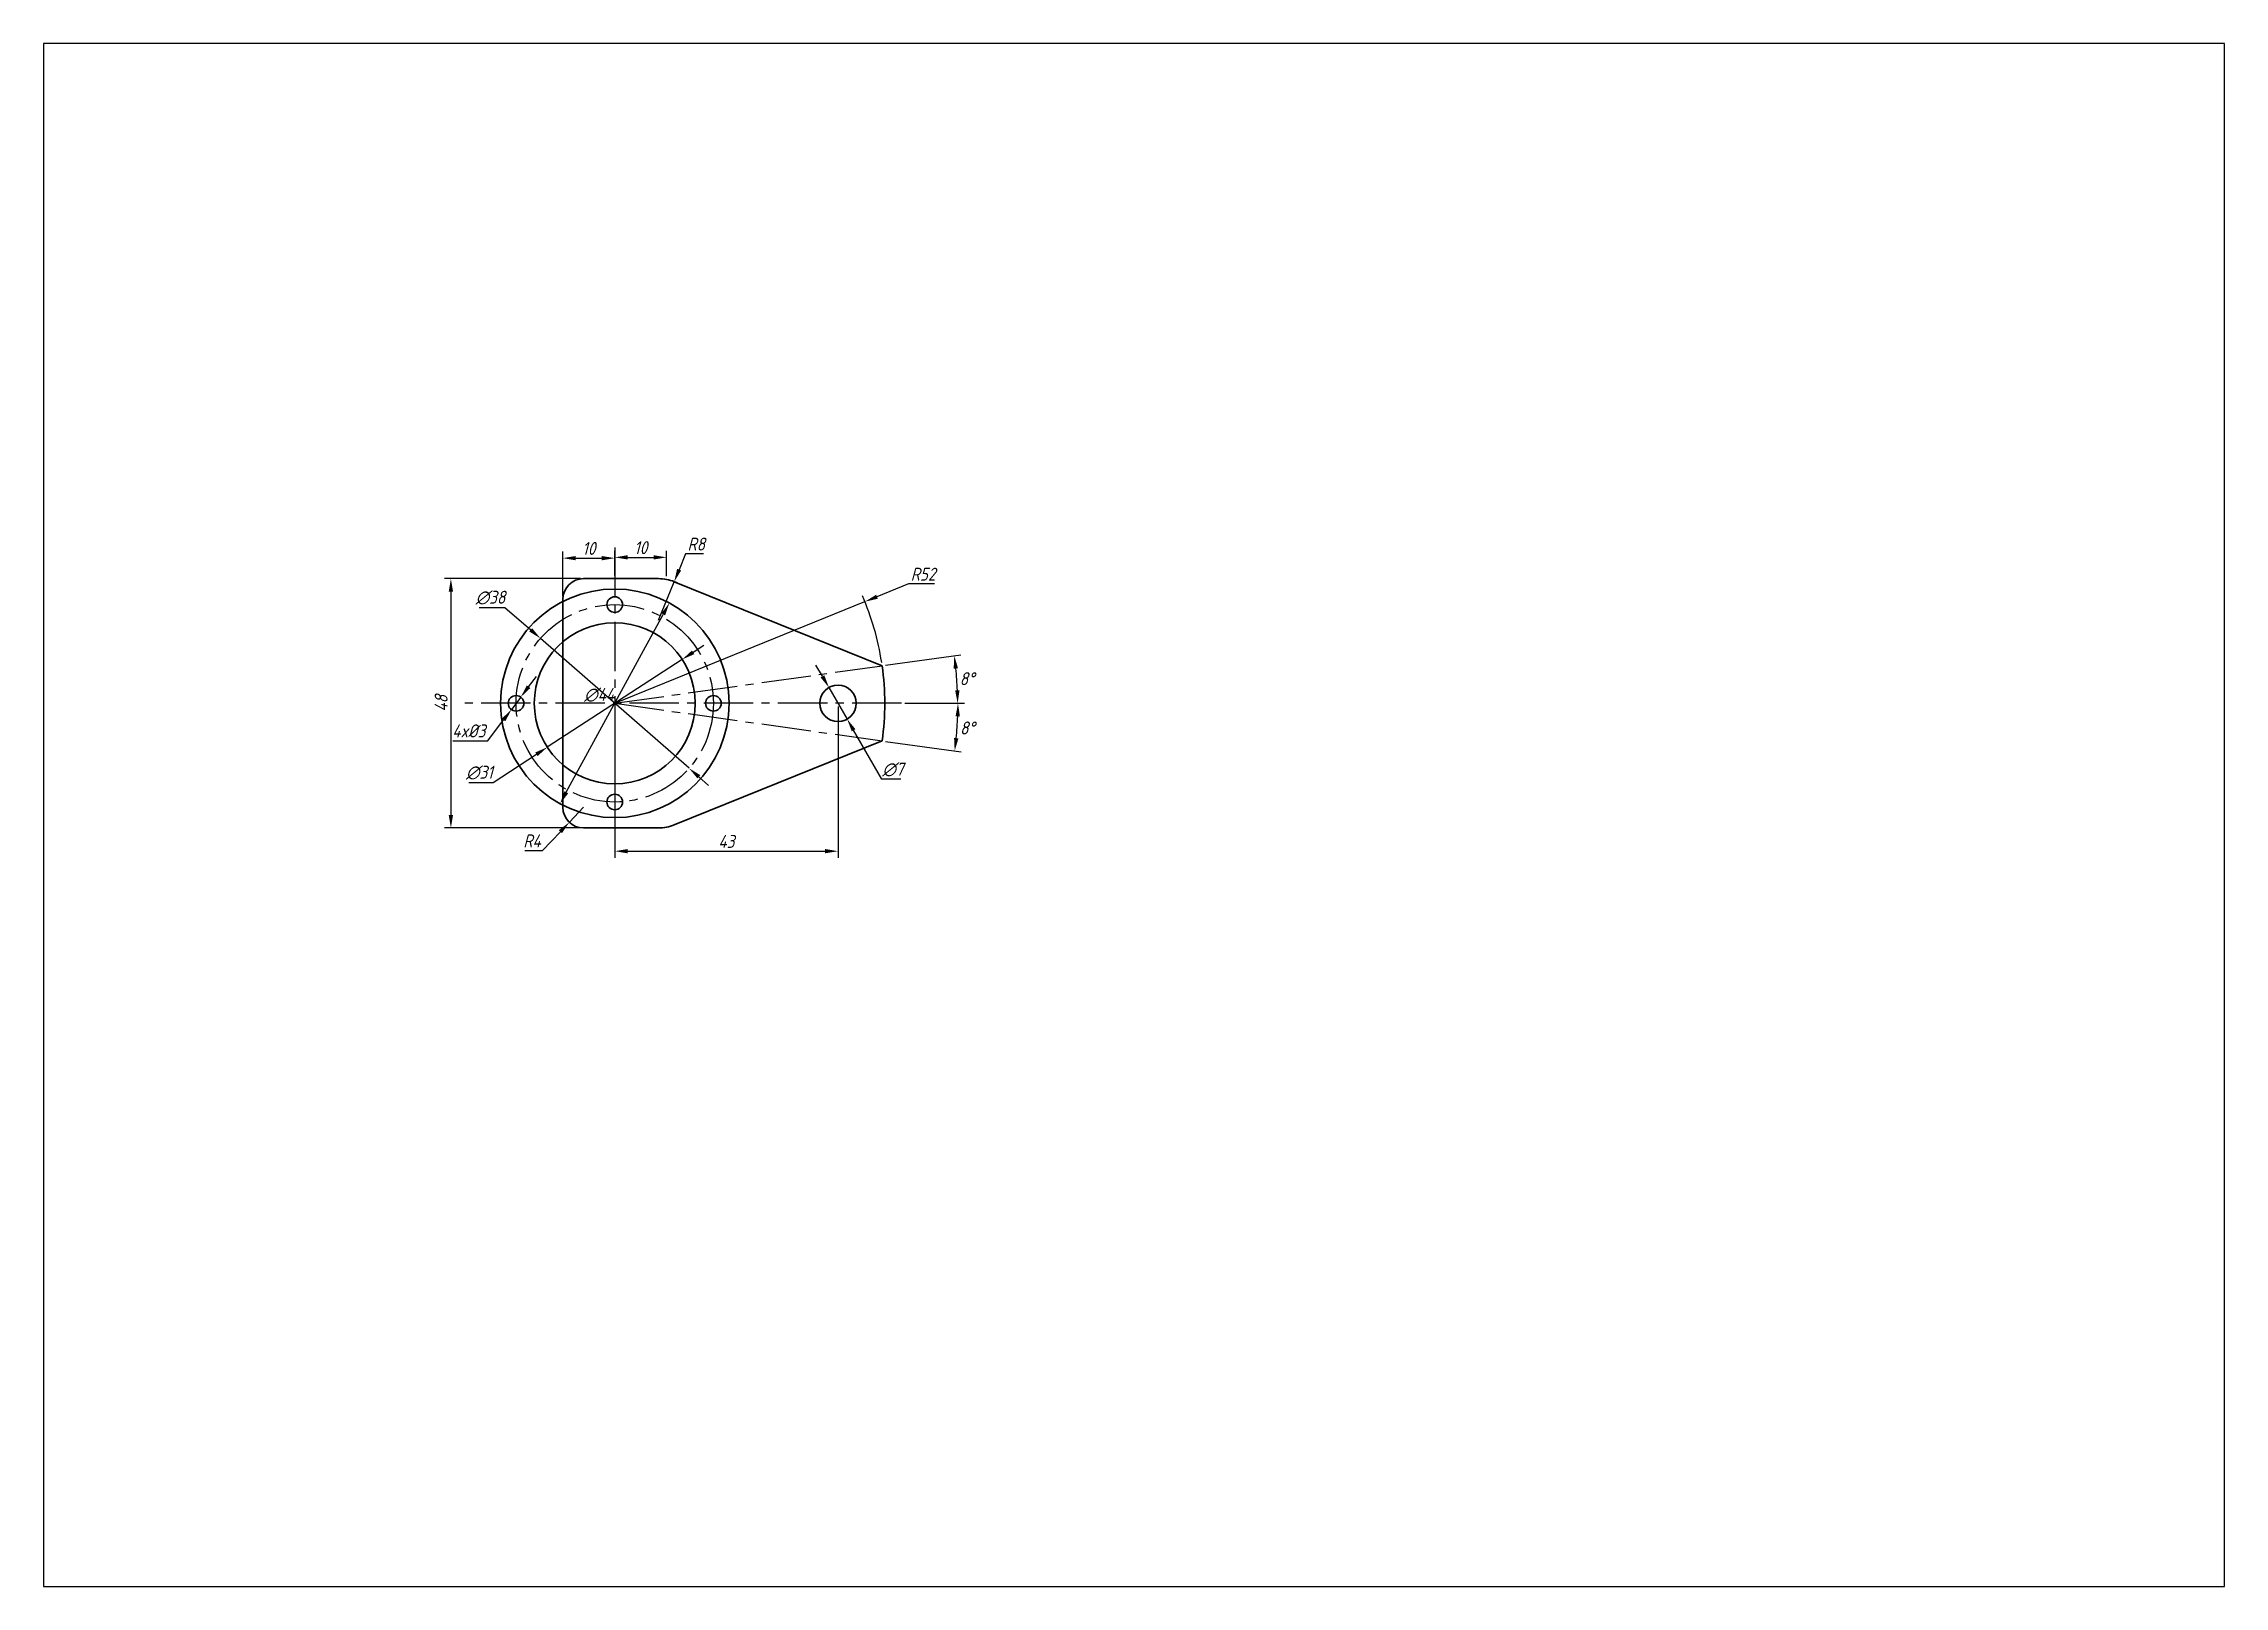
# Model space of a CAD drawing. Header units: millimetres. Extents: x 0 to 420, y 0 to 297.
import ezdxf

# ---------------------------------------------------------------- set-up
doc = ezdxf.new("R2010")
doc.units = ezdxf.units.MM
doc.linetypes.add('CENTER2', pattern=[28.575, 19.05, -3.175, 3.175, -3.175])
doc.layers.add('尺寸', color=5, linetype='Continuous')
doc.layers.add('点划线', color=4, linetype='CENTER2')
doc.layers.add('粗实线', color=7, linetype='Continuous', lineweight=30)
doc.styles.add('WZYS_1_10152144', font='gbeitc.shx', dxfattribs={"bigfont": 'gbcbig.shx'})
doc.dimstyles.new('BZYS_1_10152144', dxfattribs={"dimtxt": 2.5, "dimasz": 2.5, "dimexe": 1.25, "dimexo": 0.625, "dimtad": 1, "dimtoh": 1, "dimdec": 0, "dimdsep": 46, "dimtxsty": 'WZYS_1_10152144', "dimcen": 2.5, "dimadec": 0, "dimazin": 0, "dimtfac": 1, "dimtdec": 0, "dimtmove": 0, "dimatfit": 3, "dimfxl": 1, "dimarcsym": 0})
doc.dimstyles.new('BZYS_2_10152144', dxfattribs={"dimtxt": 2.5, "dimasz": 2.5, "dimexe": 1.25, "dimexo": 0.625, "dimtad": 2, "dimtih": 1, "dimtoh": 1, "dimdec": 0, "dimdsep": 46, "dimtxsty": 'WZYS_1_10152144', "dimcen": 2.5, "dimadec": 0, "dimazin": 0, "dimtfac": 1, "dimtdec": 0, "dimtmove": 0, "dimatfit": 2, "dimfxl": 1, "dimarcsym": 0})

# ---------------------------------------------------------------- blocks, each defined once
blk = doc.blocks.new('*U1')
at = {"layer": '粗实线', "ltscale": 0.5}
blk.add_circle((0, 0), 1.5, dxfattribs=at)
blk = doc.blocks.new('*U2')
at = {"layer": '粗实线', "color": 0, "linetype": 'ByBlock', "lineweight": -2, "transparency": 16777216}
blk.add_blockref('*U1', (110, 189), dxfattribs=at)
for p, rotation in [((91, 170), 90), ((129, 170), 270), ((110, 151), 180)]:
    blk.add_blockref('*U1', p, dxfattribs=dict(at, rotation=rotation))
blk = doc.blocks.new('*D3')
at = {"layer": 'Defpoints', "color": 0, "ltscale": 0.5, "transparency": 16777216}
for p in [(104, 194), (78.44, 146), (104, 146)]:
    blk.add_point(p, dxfattribs=at)
at = {"layer": '尺寸', "color": 0, "lineweight": -2, "ltscale": 0.5, "transparency": 16777216}
for p, q in [((103.38, 194), (77.19, 194)), ((78.44, 191.5), (78.44, 148.5)), ((103.38, 146), (77.19, 146))]:
    blk.add_line(p, q, dxfattribs=at)
at = {"layer": '尺寸', "color": 0, "ltscale": 0.5, "transparency": 16777216}
for points in [[(78.02, 191.5), (78.85, 191.5), (78.44, 194)], [(78.02, 148.5), (78.85, 148.5), (78.44, 146)]]:
    blk.add_solid(points, dxfattribs=at)
at = {"layer": '尺寸', "color": 0, "ltscale": 0.5, "transparency": 16777216, "insert": (76.56, 170), "char_height": 2.5, "attachment_point": 5, "rotation": 90, "style": 'WZYS_1_10152144'}
blk.add_mtext('48', dxfattribs=at)
blk = doc.blocks.new('*D4')
at = {"layer": 'Defpoints', "color": 0, "ltscale": 0.5, "transparency": 16777216}
for p in [(110, 197.95), (110, 194), (100, 190)]:
    blk.add_point(p, dxfattribs=at)
at = {"layer": '尺寸', "color": 0, "lineweight": -2, "ltscale": 0.5, "transparency": 16777216}
for p, q in [((100, 190.62), (100, 199.2)), ((102.5, 197.95), (107.5, 197.95)), ((110, 194.62), (110, 199.2))]:
    blk.add_line(p, q, dxfattribs=at)
at = {"layer": '尺寸', "color": 0, "ltscale": 0.5, "transparency": 16777216}
for points in [[(102.5, 198.36), (102.5, 197.53), (100, 197.95)], [(107.5, 198.36), (107.5, 197.53), (110, 197.95)]]:
    blk.add_solid(points, dxfattribs=at)
at = {"layer": '尺寸', "color": 0, "ltscale": 0.5, "transparency": 16777216, "insert": (105, 199.82), "char_height": 2.5, "attachment_point": 5, "style": 'WZYS_1_10152144'}
blk.add_mtext('10', dxfattribs=at)
blk = doc.blocks.new('*D6')
at = {"layer": 'Defpoints', "color": 0, "ltscale": 0.5, "transparency": 16777216}
for p in [(95.69, 182.5), (124.31, 157.5)]:
    blk.add_point(p, dxfattribs=at)
at = {"layer": '尺寸', "color": 0, "lineweight": -2, "ltscale": 0.5, "transparency": 16777216}
for p, q in [((83.9, 188.47), (88.85, 188.47)), ((88.85, 188.47), (93.81, 184.14)), ((124.31, 157.5), (95.69, 182.5)), ((126.19, 155.86), (128.08, 154.21))]:
    blk.add_line(p, q, dxfattribs=at)
at = {"layer": '尺寸', "color": 0, "ltscale": 0.5, "transparency": 16777216}
for points in [[(94.08, 184.46), (93.53, 183.83), (95.69, 182.5)], [(126.47, 156.17), (125.92, 155.54), (124.31, 157.5)]]:
    blk.add_solid(points, dxfattribs=at)
at = {"layer": '尺寸', "color": 0, "ltscale": 0.5, "transparency": 16777216, "insert": (86.06, 190.34), "char_height": 2.5, "attachment_point": 5, "style": 'WZYS_1_10152144'}
blk.add_mtext('∅38', dxfattribs=at)
blk = doc.blocks.new('*D7')
at = {"layer": 'Defpoints', "color": 0, "ltscale": 0.5, "transparency": 16777216}
for p in [(90.1, 168.8), (91.9, 171.2)]:
    blk.add_point(p, dxfattribs=at)
at = {"layer": '尺寸', "color": 0, "lineweight": -2, "ltscale": 0.5, "transparency": 16777216}
for p, q in [((93.41, 173.19), (94.91, 175.19)), ((91.9, 171.2), (90.1, 168.8)), ((85.58, 162.81), (88.59, 166.81)), ((78.81, 162.81), (85.58, 162.81))]:
    blk.add_line(p, q, dxfattribs=at)
at = {"layer": '尺寸', "color": 0, "ltscale": 0.5, "transparency": 16777216}
for points in [[(93.07, 173.45), (93.74, 172.94), (91.9, 171.2)], [(88.26, 167.06), (88.93, 166.55), (90.1, 168.8)]]:
    blk.add_solid(points, dxfattribs=at)
at = {"layer": '尺寸', "color": 0, "ltscale": 0.5, "transparency": 16777216, "insert": (81.89, 164.69), "char_height": 2.5, "attachment_point": 5, "style": 'WZYS_1_10152144'}
blk.add_mtext('4x%%c3', dxfattribs=at)
blk = doc.blocks.new('*D8')
at = {"layer": 'Defpoints', "color": 0, "ltscale": 0.5, "transparency": 16777216}
for p in [(122.99, 178.45), (97.01, 161.55)]:
    blk.add_point(p, dxfattribs=at)
at = {"layer": '尺寸', "color": 0, "lineweight": -2, "ltscale": 0.5, "transparency": 16777216}
for p, q in [((125.09, 179.82), (127.18, 181.18)), ((122.99, 178.45), (97.01, 161.55)), ((86.59, 154.77), (94.91, 160.18)), ((81.9, 154.77), (86.59, 154.77))]:
    blk.add_line(p, q, dxfattribs=at)
at = {"layer": '尺寸', "color": 0, "ltscale": 0.5, "transparency": 16777216}
for points in [[(124.86, 180.16), (125.32, 179.47), (122.99, 178.45)], [(94.68, 160.53), (95.14, 159.84), (97.01, 161.55)]]:
    blk.add_solid(points, dxfattribs=at)
at = {"layer": '尺寸', "color": 0, "ltscale": 0.5, "transparency": 16777216, "insert": (83.93, 156.65), "char_height": 2.5, "attachment_point": 5, "style": 'WZYS_1_10152144'}
blk.add_mtext('∅31', dxfattribs=at)
blk = doc.blocks.new('*D9')
at = {"layer": 'Defpoints', "color": 0, "ltscale": 0.5, "transparency": 16777216}
for p in [(101.25, 147.1), (104, 150)]:
    blk.add_point(p, dxfattribs=at)
at = {"layer": '尺寸', "color": 0, "lineweight": -2, "ltscale": 0.5, "transparency": 16777216}
for p, q in [((104, 150), (101.25, 147.1)), ((96.09, 141.65), (99.53, 145.28)), ((92.66, 141.65), (96.09, 141.65))]:
    blk.add_line(p, q, dxfattribs=at)
at = {"layer": '尺寸', "color": 0, "ltscale": 0.5, "transparency": 16777216}
blk.add_solid([(99.23, 145.57), (99.83, 144.99), (101.25, 147.1)], dxfattribs=at)
at = {"layer": '尺寸', "color": 0, "ltscale": 0.5, "transparency": 16777216, "insert": (94.06, 143.52), "char_height": 2.5, "attachment_point": 5, "style": 'WZYS_1_10152144'}
blk.add_mtext('R4', dxfattribs=at)
blk = doc.blocks.new('*D10')
at = {"layer": 'Defpoints', "color": 0, "ltscale": 0.5, "transparency": 16777216}
for p in [(110, 170), (153, 170), (153, 141.53)]:
    blk.add_point(p, dxfattribs=at)
at = {"layer": '尺寸', "color": 0, "lineweight": -2, "ltscale": 0.5, "transparency": 16777216}
for p, q in [((110, 169.38), (110, 140.28)), ((153, 169.38), (153, 140.28)), ((112.5, 141.53), (150.5, 141.53))]:
    blk.add_line(p, q, dxfattribs=at)
at = {"layer": '尺寸', "color": 0, "ltscale": 0.5, "transparency": 16777216}
for points in [[(112.5, 141.95), (112.5, 141.12), (110, 141.53)], [(150.5, 141.95), (150.5, 141.12), (153, 141.53)]]:
    blk.add_solid(points, dxfattribs=at)
at = {"layer": '尺寸', "color": 0, "ltscale": 0.5, "transparency": 16777216, "insert": (131.5, 143.41), "char_height": 2.5, "attachment_point": 5, "style": 'WZYS_1_10152144'}
blk.add_mtext('43', dxfattribs=at)
blk = doc.blocks.new('*D11')
at = {"layer": 'Defpoints', "color": 0, "ltscale": 0.5, "transparency": 16777216}
for p in [(151.25, 173.03), (154.75, 166.97)]:
    blk.add_point(p, dxfattribs=at)
at = {"layer": '尺寸', "color": 0, "lineweight": -2, "ltscale": 0.5, "transparency": 16777216}
for p, q in [((150, 175.2), (148.75, 177.36)), ((151.25, 173.03), (154.75, 166.97)), ((161.45, 155.37), (156, 164.8)), ((165.09, 155.37), (161.45, 155.37))]:
    blk.add_line(p, q, dxfattribs=at)
at = {"layer": '尺寸', "color": 0, "ltscale": 0.5, "transparency": 16777216}
for points in [[(150.36, 175.4), (149.64, 174.99), (151.25, 173.03)], [(156.36, 165.01), (155.64, 164.6), (154.75, 166.97)]]:
    blk.add_solid(points, dxfattribs=at)
at = {"layer": '尺寸', "color": 0, "ltscale": 0.5, "transparency": 16777216, "insert": (163.58, 157.25), "char_height": 2.5, "attachment_point": 5, "style": 'WZYS_1_10152144'}
blk.add_mtext('∅7', dxfattribs=at)
blk = doc.blocks.new('*D12')
at = {"layer": 'Defpoints', "color": 0, "ltscale": 0.5, "transparency": 16777216}
for p in [(158.18, 189.57), (110, 170)]:
    blk.add_point(p, dxfattribs=at)
at = {"layer": '尺寸', "color": 0, "lineweight": -2, "ltscale": 0.5, "transparency": 16777216}
for p, q in [((110, 170), (158.18, 189.57)), ((166.57, 192.98), (160.49, 190.51)), ((171.57, 192.98), (166.57, 192.98))]:
    blk.add_line(p, q, dxfattribs=at)
blk.add_arc((110, 170), 52, 8.6887, 23.4873, dxfattribs=at)
at = {"layer": '尺寸', "color": 0, "ltscale": 0.5, "transparency": 16777216}
blk.add_solid([(160.34, 190.9), (160.65, 190.13), (158.18, 189.57)], dxfattribs=at)
at = {"layer": '尺寸', "color": 0, "ltscale": 0.5, "transparency": 16777216, "insert": (169.38, 194.86), "char_height": 2.5, "attachment_point": 5, "style": 'WZYS_1_10152144'}
blk.add_mtext('R52', dxfattribs=at)
blk = doc.blocks.new('*D15')
at = {"layer": 'Defpoints', "color": 0, "ltscale": 0.5, "transparency": 16777216}
for p in [(120.52, 189.32), (99.48, 150.68)]:
    blk.add_point(p, dxfattribs=at)
at = {"layer": '尺寸', "color": 0, "lineweight": -2, "ltscale": 0.5, "transparency": 16777216}
blk.add_line((100.67, 152.87), (119.33, 187.13), dxfattribs=at)
at = {"layer": '尺寸', "color": 0, "ltscale": 0.5, "transparency": 16777216}
for points in [[(118.96, 187.32), (119.69, 186.93), (120.52, 189.32)], [(100.31, 153.07), (101.04, 152.68), (99.48, 150.68)]]:
    blk.add_solid(points, dxfattribs=at)
at = {"layer": '尺寸', "color": 0, "ltscale": 0.5, "transparency": 16777216, "insert": (107, 171.63), "char_height": 2.5, "attachment_point": 5, "style": 'WZYS_1_10152144'}
blk.add_mtext('∅44', dxfattribs=at)
blk = doc.blocks.new('*D16')
at = {"layer": 'Defpoints', "color": 0, "ltscale": 0.5, "transparency": 16777216}
for p in [(119.97, 198.1), (110, 194), (119.97, 193.85)]:
    blk.add_point(p, dxfattribs=at)
at = {"layer": '尺寸', "color": 0, "lineweight": -2, "ltscale": 0.5, "transparency": 16777216}
for p, q in [((110, 194.62), (110, 199.35)), ((112.5, 198.1), (117.47, 198.1)), ((119.97, 194.48), (119.97, 199.35))]:
    blk.add_line(p, q, dxfattribs=at)
at = {"layer": '尺寸', "color": 0, "ltscale": 0.5, "transparency": 16777216}
for points in [[(112.5, 198.51), (112.5, 197.68), (110, 198.1)], [(117.47, 198.51), (117.47, 197.68), (119.97, 198.1)]]:
    blk.add_solid(points, dxfattribs=at)
at = {"layer": '尺寸', "color": 0, "ltscale": 0.5, "transparency": 16777216, "insert": (114.99, 199.97), "char_height": 2.5, "attachment_point": 5, "style": 'WZYS_1_10152144'}
blk.add_mtext('10', dxfattribs=at)
blk = doc.blocks.new('*D17')
at = {"layer": 'Defpoints', "color": 0, "ltscale": 0.5, "transparency": 16777216}
for p in [(121.45, 193.41), (118.45, 186)]:
    blk.add_point(p, dxfattribs=at)
at = {"layer": '尺寸', "color": 0, "lineweight": -2, "ltscale": 0.5, "transparency": 16777216}
for p, q in [((123.63, 198.78), (122.39, 195.73)), ((127.12, 198.78), (123.63, 198.78)), ((118.45, 186), (121.45, 193.41))]:
    blk.add_line(p, q, dxfattribs=at)
blk.add_arc((118.45, 186), 8, 58.9688, 68.0019, dxfattribs=at)
at = {"layer": '尺寸', "color": 0, "ltscale": 0.5, "transparency": 16777216}
blk.add_solid([(122.01, 195.89), (122.78, 195.57), (121.45, 193.41)], dxfattribs=at)
at = {"layer": '尺寸', "color": 0, "ltscale": 0.5, "transparency": 16777216, "insert": (125.69, 200.66), "char_height": 2.5, "attachment_point": 5, "style": 'WZYS_1_10152144'}
blk.add_mtext('R8', dxfattribs=at)
blk = doc.blocks.new('*D18')
at = {"layer": 'Defpoints', "color": 0, "ltscale": 0.5, "transparency": 16777216}
for p in [(161.49, 177.24), (175.96, 173.07), (80.1, 170), (110, 170), (165.23, 170)]:
    blk.add_point(p, dxfattribs=at)
at = {"layer": '尺寸', "color": 0, "lineweight": -2, "ltscale": 0.5, "transparency": 16777216}
for p, q in [((162.11, 177.32), (176.62, 179.36)), ((165.86, 170), (177.28, 170))]:
    blk.add_line(p, q, dxfattribs=at)
blk.add_arc((110, 170), 66.03, 2.1695, 5.8305, dxfattribs=at)
at = {"layer": '尺寸', "color": 0, "ltscale": 0.5, "transparency": 16777216}
for points in [[(175.27, 176.66), (176.1, 176.76), (175.39, 179.19)], [(176.4, 172.51), (175.56, 172.49), (176.03, 170)]]:
    blk.add_solid(points, dxfattribs=at)
at = {"layer": '尺寸', "color": 0, "ltscale": 0.5, "transparency": 16777216, "insert": (177.84, 174.74), "char_height": 2.5, "attachment_point": 5, "style": 'WZYS_1_10152144'}
blk.add_mtext('8°', dxfattribs=at)
blk = doc.blocks.new('*D19')
at = {"layer": 'Defpoints', "color": 0, "ltscale": 0.5, "transparency": 16777216}
for p in [(80.1, 170), (110, 170), (165.23, 170), (175.82, 163.86), (161.49, 162.76)]:
    blk.add_point(p, dxfattribs=at)
at = {"layer": '尺寸', "color": 0, "lineweight": -2, "ltscale": 0.5, "transparency": 16777216}
for p, q in [((165.86, 170), (177.35, 170)), ((162.11, 162.68), (176.7, 160.63))]:
    blk.add_line(p, q, dxfattribs=at)
blk.add_arc((110, 170), 66.1, 354.167, 357.833, dxfattribs=at)
at = {"layer": '尺寸', "color": 0, "ltscale": 0.5, "transparency": 16777216}
for points in [[(175.64, 167.51), (176.47, 167.49), (176.1, 170)], [(176.18, 163.23), (175.35, 163.33), (175.46, 160.8)]]:
    blk.add_solid(points, dxfattribs=at)
at = {"layer": '尺寸', "color": 0, "ltscale": 0.5, "transparency": 16777216, "insert": (177.91, 165.25), "char_height": 2.5, "attachment_point": 5, "style": 'WZYS_1_10152144'}
blk.add_mtext('8°', dxfattribs=at)

msp = doc.modelspace()

# ---------------------------------------------------------------- linework, layer by layer
msp.add_lwpolyline([(0, 0), (420, 0), (420, 297), (0, 297)], close=True)
at = {"layer": '点划线', "ltscale": 0.5}
for p, q in [((110, 199.98), (110, 142.46)), ((110, 170), (161.49, 177.24)), ((165.23, 170), (80.1, 170)), ((110, 170), (161.49, 162.76))]:
    msp.add_line(p, q, dxfattribs=at)
msp.add_circle((110, 170), 19, dxfattribs=at)
at = {"layer": '粗实线', "ltscale": 0.5}
for p, q in [((118.45, 194), (104, 194)), ((121.44, 193.42), (161.49, 177.24)), ((100, 190), (100, 150)), ((121.44, 146.58), (161.49, 162.76)), ((118.45, 146), (104, 146))]:
    msp.add_line(p, q, dxfattribs=at)
for centre, radius in [((110, 170), 22), ((110, 170), 15.5), ((153, 170), 3.5)]:
    msp.add_circle(centre, radius, dxfattribs=at)
for centre, radius, start, end in [((104, 190), 4, 90, 180), ((118.45, 186), 8, 68.0019, 90), ((110, 170), 52, 352, 8), ((104, 150), 4, 180, 270), ((118.45, 154), 8, 270, 291.9981)]:
    msp.add_arc(centre, radius, start, end, dxfattribs=at)

# ---------------------------------------------------------------- block references
at = {"layer": '粗实线'}
msp.add_blockref('*U2', (0, 0), dxfattribs=at)

# ---------------------------------------------------------------- dimensions: what is measured, and where the dimension line sits
at = {"layer": '尺寸', "ltscale": 0.5}
for base, p1, p2, picture, middle in [((119.97, 198.1), (110, 194), (119.97, 193.85), '*D16', (114.99, 199.97)), ((110, 197.95), (100, 190), (110, 194), '*D4', (105, 199.82)), ((153, 141.53), (110, 170), (153, 170), '*D10', (131.5, 143.41))]:
    dim = msp.add_linear_dim(base=base, p1=p1, p2=p2, dimstyle='BZYS_1_10152144', dxfattribs=at)
    dim.commit()
    dim.dimension.update_dxf_attribs({"geometry": picture, "text_midpoint": middle})
for center, mpoint, picture, middle in [((118.45, 186), (121.45, 193.41), '*D17', (125.69, 198.78)), ((110, 170), (158.18, 189.57), '*D12', (169.38, 192.98))]:
    dim = msp.add_radius_dim(center=center, mpoint=mpoint, dimstyle='BZYS_1_10152144', dxfattribs=at)
    dim.commit()
    dim.dimension.update_dxf_attribs({"geometry": picture, "text_midpoint": middle, "dimtype": 164})
dim = msp.add_linear_dim(base=(78.44, 146), p1=(104, 194), p2=(104, 146), angle=90, dimstyle='BZYS_1_10152144', dxfattribs=at)
dim.commit()
dim.dimension.update_dxf_attribs({"geometry": '*D3', "text_midpoint": (76.56, 170)})
for p1, p2, picture, middle in [((124.31, 157.5), (95.69, 182.5), '*D6', (86.06, 188.47)), ((122.99, 178.45), (97.01, 161.55), '*D8', (83.93, 154.77)), ((151.25, 173.03), (154.75, 166.97), '*D11', (163.58, 155.37))]:
    dim = msp.add_diameter_dim_2p(p1=p1, p2=p2, dimstyle='BZYS_1_10152144', dxfattribs=at)
    dim.commit()
    dim.dimension.update_dxf_attribs({"geometry": picture, "text_midpoint": middle, "dimtype": 163})
dim = msp.add_diameter_dim_2p(p1=(99.48, 150.68), p2=(120.52, 189.32), dimstyle='BZYS_2_10152144', dxfattribs=at)
dim.commit()
dim.dimension.update_dxf_attribs({"geometry": '*D15', "text_midpoint": (107, 171.63)})
for base, line1, line2, picture, middle in [((175.96, 173.07), ((165.23, 170), (80.1, 170)), ((110, 170), (161.49, 177.24)), '*D18', (177.84, 174.74)), ((175.82, 163.86), ((110, 170), (161.49, 162.76)), ((165.23, 170), (80.1, 170)), '*D19', (177.91, 165.25))]:
    dim = msp.add_angular_dim_2l(base=base, line1=line1, line2=line2, dimstyle='BZYS_2_10152144', dxfattribs=at)
    dim.commit()
    dim.dimension.update_dxf_attribs({"geometry": picture, "text_midpoint": middle})
dim = msp.add_diameter_dim_2p(p1=(91.9, 171.2), p2=(90.1, 168.8), text='4x%%c3', dimstyle='BZYS_1_10152144', dxfattribs=at)
dim.commit()
dim.dimension.update_dxf_attribs({"geometry": '*D7', "text_midpoint": (81.89, 164.69)})
dim = msp.add_radius_dim(center=(104, 150), mpoint=(101.25, 147.1), dimstyle='BZYS_1_10152144', dxfattribs=at)
dim.commit()
dim.dimension.update_dxf_attribs({"geometry": '*D9', "text_midpoint": (94.06, 143.52)})

doc.saveas('drawing.dxf')
